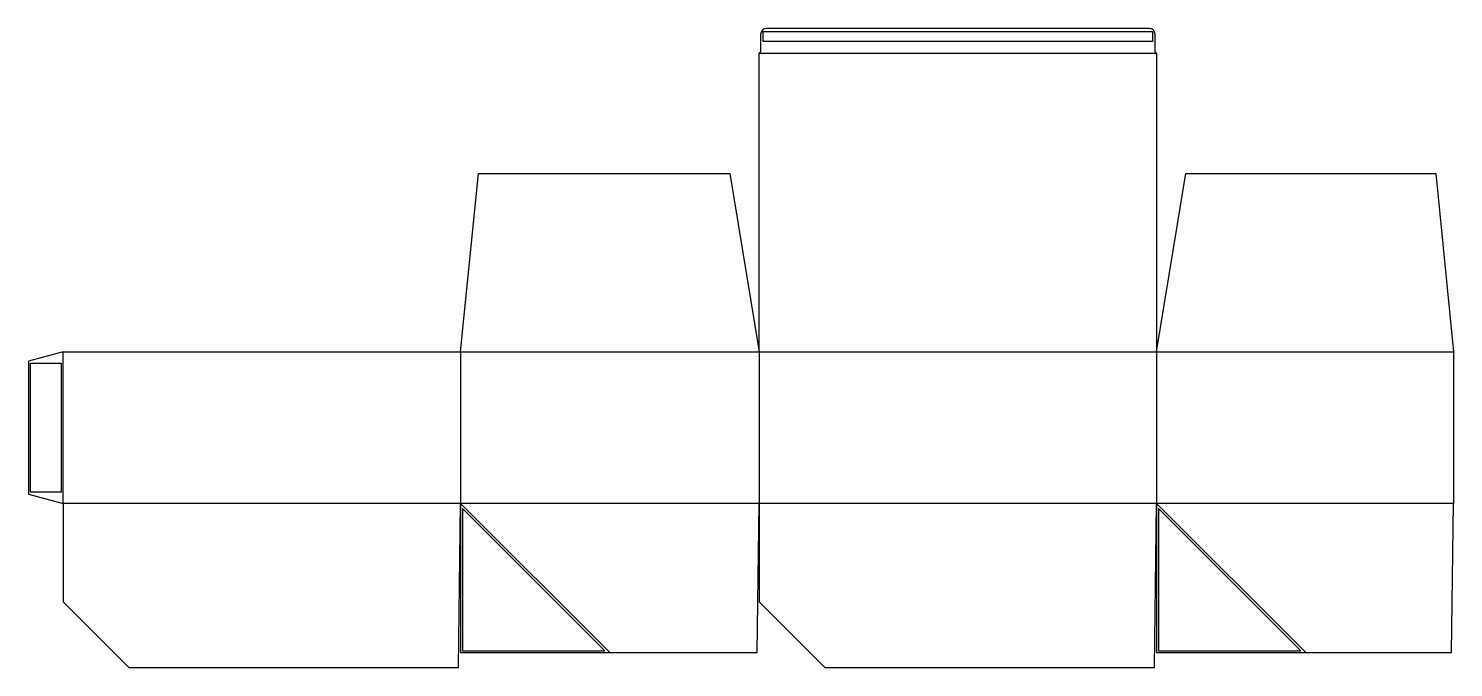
# Model space of a CAD drawing. Header units: millimetres. Extents: x 0 to 1440, y 0 to 646.
import ezdxf

# ---------------------------------------------------------------- set-up
doc = ezdxf.new("R2010")
doc.units = ezdxf.units.MM
for name, color, linetype in [('CREASE', 5, 'CONTINUOUS'), ('CUT', 1, 'CONTINUOUS'), ('GLUE', 2, 'CONTINUOUS')]:
    doc.layers.add(name, color=color, linetype=linetype)

msp = doc.modelspace()

# ---------------------------------------------------------------- linework, layer by layer
at = {"layer": 'CREASE'}
for p, q in [((738.2, 620.6), (1139.8, 620.6)), ((35, 165.8), (35, 319)), ((436.6, 319), (436.6, 165.8)), ((436.6, 319), (738.2, 319)), ((738.2, 319), (738.2, 165.8)), ((738.2, 319), (1139.8, 319)), ((1139.8, 319), (1139.8, 165.8)), ((1139.8, 319), (1439.8, 319)), ((436.6, 165.8), (35, 165.8)), ((738.2, 165.8), (436.6, 165.8)), ((436.6, 165.8), (587.4, 15)), ((1139.8, 165.8), (738.2, 165.8)), ((1439.8, 165.8), (1139.8, 165.8)), ((1139.8, 165.8), (1290.6, 15))]:
    msp.add_line(p, q, dxfattribs=at)
at = {"layer": 'CUT'}
for p, q in [((739.7, 639.6), (739.7, 622.1)), ((1132.3, 645.6), (745.7, 645.6)), ((1138.3, 622.1), (1138.3, 639.6)), ((739.7, 622.1), (738.2, 620.6)), ((738.2, 319), (738.2, 620.6)), ((1139.8, 620.6), (1138.3, 622.1)), ((1139.8, 620.6), (1139.8, 319)), ((436.6, 319), (454.6, 499)), ((454.6, 499), (708.6, 499)), ((708.6, 499), (738.2, 319)), ((1139.8, 319), (1169.4, 499)), ((1169.4, 499), (1421.8, 499)), ((1421.8, 499), (1439.8, 319)), ((35, 319), (0, 309.622)), ((35, 319), (436.6, 319)), ((1439.8, 319), (1439.8, 165.8)), ((0, 309.622), (0, 175.178)), ((0, 175.178), (35, 165.8)), ((35, 165.8), (35, 66.32)), ((434.6, 0), (436.6, 165.8)), ((436.6, 165.8), (436.6, 15)), ((736.2, 15), (738.2, 165.8)), ((738.2, 165.8), (738.2, 66.32)), ((1137.8, 0), (1139.8, 165.8)), ((1139.8, 165.8), (1139.8, 15)), ((1437.8, 15), (1439.8, 165.8)), ((35, 66.32), (101.32, 0)), ((738.2, 66.32), (804.52, 0)), ((436.6, 15), (736.2, 15)), ((1139.8, 15), (1437.8, 15)), ((101.32, 0), (434.6, 0)), ((804.52, 0), (1137.8, 0))]:
    msp.add_line(p, q, dxfattribs=at)
for centre, start, end in [((745.7, 639.6), 90, 180), ((1132.3, 639.6), 0, 90)]:
    msp.add_arc(centre, 6, start, end, dxfattribs=at)
at = {"layer": 'GLUE'}
for p, q in [((742.2, 642.6), (1135.8, 642.6)), ((742.2, 632.6), (742.2, 642.6)), ((1135.8, 642.6), (1135.8, 632.6)), ((1135.8, 632.6), (742.2, 632.6)), ((2, 307.622), (33, 307.622)), ((2, 177.178), (2, 307.622)), ((33, 307.622), (33, 177.178)), ((33, 177.178), (2, 177.178)), ((438.6, 160.8), (438.6, 17)), ((582.4, 17), (438.6, 160.8)), ((1141.8, 160.8), (1141.8, 17)), ((1285.6, 17), (1141.8, 160.8)), ((438.6, 17), (582.4, 17)), ((1141.8, 17), (1285.6, 17))]:
    msp.add_line(p, q, dxfattribs=at)

doc.saveas('drawing.dxf')
